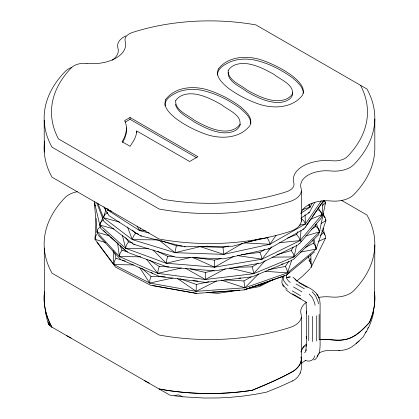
<?xml version="1.0" encoding="UTF-8"?>
<svg xmlns="http://www.w3.org/2000/svg" width="419" height="419" viewBox="0 0 419 419"><rect width="100%" height="100%" fill="white"/><g stroke="black" fill="none" stroke-linecap="round" stroke-linejoin="round"><path stroke-width="0.63" d="M301.329 221.201L301.34 191.101M45.32 312.679C47.378 317.204 46.519 325.107 52.003 327.166L159.12 389.01L165.4 390.089A165.337 95.459 0 0 0 252.097 390.319C265.955 384.652 279.745 378.697 292.886 371.491C297.694 368.395 302.487 363.095 301.051 356.941C302.738 366.353 301.895 376.246 292.535 380.976M374.623 302.701L374.811 244.974M214.25 270.485L205.326 272.455L205.326 279.504L253.595 273.717L294.049 256.899L319.514 231.89L325.479 202.974L324.536 200.361M306.478 336.342L306.184 346.262L306.231 345.361C305.582 347.634 306.959 351.242 304.66 352.803M126.449 127.821L126.198 133.781L124.705 138.5L122.678 142.408M322.944 215.424L325.395 217.838L325.914 220.572L316.115 249.116L287.413 272.879L244.911 287.785L196.134 291.341L149.724 283.071L149.855 280.075L150.992 276.357L141.847 268.364M96.124 218.367L95.045 239.286L113.916 264.572L149.724 283.071L172.602 278.022M180.008 278.787L196.317 284.438L196.134 291.341L216.654 280.95M323.086 200.931L322.117 214.507L321.488 217.791L299.569 243.717M133.441 264.923L113.916 264.572L114.157 261.634L116 258.287L114.717 252.788M249.31 287.801L260.498 285.161L260.587 284.098M225.343 268.757L205.326 279.504L157.785 273.377L158.083 270.213L159.236 266.515L149.52 260.084M94.317 201.57L99.78 225.013L125.569 248.263L166.228 263.247L214.549 267.17L261.964 259.199L300.067 240.59L301.041 230.508M283.349 276.074L282.359 277.577L281.877 282.385A14.167 10.485 -20.9 0 0 282.202 283.495L285.088 287.554L287.204 289.251M283.611 276.2L283.291 279.478A11.758 8.699 -21.3 0 0 283.569 280.4L286.098 283.941L288.047 285.501M190.807 257.423L166.228 263.247L166.626 259.953L167.71 256.334L174.121 256.538M321.305 200.801L305.42 223.992L269.93 244.256L223.715 254.37L174.969 252.673L176.341 245.801L182.16 246M301.381 359.423C301.146 364.174 297.731 367.961 294.096 370.668C280.74 378.477 266.343 384.354 252.097 390.319M305.886 350.86L306.085 349.577M136.756 130.979L136.117 134.97L134.551 139.181L130.12 146.357L122.102 141.727C126.004 135.515 128.193 127.496 124.637 120.63L130.026 117.514L197.909 156.706L189.613 161.493L136.756 130.979L136.756 132.776M181.348 267.945L157.785 273.377L119.415 256.575L119.97 253.521L122.008 250.216L120.059 245.581M228.177 72.272C227.554 82.098 240.642 86.55 246.917 91.74C256.507 97.15 266.783 102.346 278.043 102.535C283.804 102.529 293.132 99.706 292.671 92.678M240.391 124.15C237.903 132.996 225.783 133.86 218.257 132.105C209.751 130.304 201.937 126.281 194.416 122.049C187.607 117.105 177.787 113.036 175.341 104.252M272.015 257.182L294.049 256.899L296.673 245.036M149.106 232.98L139.611 230.612L107.673 210.097L107.955 208.83M301.051 351.997L301.413 350.368L303.005 347.555A25.585 16.268 5.6 0 1 306.619 344.093M140.784 256.826L119.415 256.575L97.004 232.215L97.711 229.319L100.256 226.569M373.669 312.548L371.569 320.294L369.197 326.275L367.746 328.297M148.363 248.483L125.569 248.263L126.391 245.12L128.533 241.889L125.679 237.578M109.438 235.86L97.004 232.215L94.532 204.76L94.961 203.131M301.093 351.918L301.827 349.446L304.346 346.005M207.897 246.168L200.261 246.623L174.969 252.673L132.325 239.616L133.347 236.41L135.51 233.299L138.579 234.169M158.822 239.914L132.325 239.616L103.346 217.65L105.761 210.369M265.316 271.318L287.413 272.879L291.797 260.037M145.456 230.712L139.611 230.612L140.569 227.926M314.622 355.867C314.088 360.618 308.861 362.409 304.974 360.167M317.953 354.699L316.89 357.491L315.517 359.135L313.873 359.989M102.781 217.775L99.78 225.013L100.644 228.282L126.239 251.358M287.591 238.06L296.563 234.525L297.862 231.634M368.458 327.307L366.536 331.544M300.193 373.203L300.344 372.873M97.004 232.215L97.554 231.063M119.504 222.122L103.346 217.65L104.766 214.753L107.254 212.674M321.85 230.534L325.422 235.384L325.505 238.154L310.877 267.778C312.181 265.232 310.736 262.205 308.882 260.351M300.805 213.334L310.05 207.169L312.207 203.131M301.219 217.969L309.306 212.569L314.81 202.277M366.311 331.309L363.299 336.776L359.135 340.877C354.657 345.067 349.713 349.31 343.386 350.09C335.195 351.929 326.15 348.252 318.707 353.337M276.896 254.71L291.305 250.557L293.185 247.179M111.365 211.118L107.673 210.097L108.238 209.133M268.359 269.705L285.407 266.421L288.88 261.178M96.784 202.838L103.697 221.075L105.347 222.751L133.802 244.314L175.697 257.146L223.615 258.811L269.061 248.865L303.979 228.926L305.435 226.805M306.525 225.213L310.893 218.838M311.982 217.246L316.345 210.872M317.44 209.28L321.802 202.906M305.336 227.37L323.787 200.434M243.968 242.858L269.93 244.256L276.048 235.352M97.554 233.561L95.338 236.416L95.045 239.286L105.488 242.549M237.51 255.59L261.964 259.199L271.622 246.843M182.286 396.746L173.796 395.683L178.515 394.855L181.809 396.4M317.314 356.265C320.174 353.531 319.739 349.226 320.1 345.617L320.095 303.581L319.749 300.418A12.366 7.139 60 0 0 319.571 299.601C316.843 288.534 303.749 286.544 296.008 280.227L296.945 280.903L294.96 279.007L295.5 279.897M279.567 242.711L300.067 240.59L322.117 214.507L320.802 211.757L317.77 209.437L316.769 210.28M299.313 243.408L298.045 244.906L260.833 263.08L214.554 270.863L167.417 267.039L127.769 252.427L122.453 247.629M300.58 241.91L301.423 240.909M229.533 267.982L253.595 273.717L265.133 260.628M374.549 292.651A165.337 95.459 0 0 1 369.223 322.709C362.477 329.963 354.83 337.971 344.612 339.626C336.316 341.406 327.972 338.437 319.66 339.641M369.223 322.709C361.974 330.497 353.557 339.128 342.307 339.956C334.786 341.014 327.318 338.604 319.807 339.61M282.359 277.577L283.239 276.681M221.363 280.112L244.911 287.785L258.664 273.832M292.509 259.565L291.577 260.477L252.353 276.781L205.577 282.39L159.534 276.456L122.379 260.189M293.206 259.696L318.403 234.944L319.514 231.89L318.618 229.046L315.957 226.339L315.47 224.521M310.259 268.579L302.848 275.87L296.752 281.086M320.137 235.766L323.384 232.639M289.367 272.34L286.549 275.005L286.297 277.588A8.26 6.112 -21.5 0 0 286.491 278.237L288.502 281.018L290.21 282.375M103.205 219.917L100.869 222.112L99.78 225.013L113.989 229.02M356.03 343.617L359.031 340.977M314.569 251.85L286.297 275.257L244.439 289.938M322.489 205.425L325.479 202.974L324.584 201.267M366.122 332.052L365.578 332.44M306.598 302.219C302.659 304.597 299.595 309.463 301.051 314.135A22.045 12.727 0 0 1 290.084 327.433A165.337 95.459 0 0 1 159.115 335.011L52.003 273.167A165.337 95.459 0 0 1 65.118 197.553A22.045 12.727 0 0 1 77.311 191.703M311.652 229.209L315.957 226.339M301.219 363.304L305.53 360.57M248.352 241.753L267.217 237.751L268.27 237.06M241.339 254.621L259.89 252.432L264.74 249.368M321.012 223.605L325.914 220.572L325.453 219.362M234.074 267.353L252.112 266.845L258.188 263.2M292.771 380.834L279.656 386.816L266.29 392.221L254.401 394.468L242.454 396.154L230.445 397.312L218.336 397.95L204.514 398.045L182.176 396.767M198.973 246.576L200.261 246.623L223.715 254.37L242.758 243.151M125.176 122.118L130.026 119.315L196.778 157.853M224.647 279.813L243.931 280.966L251.264 276.807M192.661 257.392L214.549 267.17L233.875 256.266M305.446 247.393L313.391 243.25L313.019 240.087M318.529 241.375L325.505 238.154M260.498 285.161L274.288 279.185L259.052 286.696L246.367 288.963M310.149 219.472L322.117 214.507L318.361 207.866M284.627 275.608L243.701 289.969L196.747 293.389L152.736 285.543M281.097 264.42L282.94 263.802M302.612 209.49L310.05 207.169L309.489 204.079M305.718 235.955L319.514 231.89L316.486 223.961M308.243 212.873L309.306 212.569M261.99 238.238L232.671 246.22L184.308 246.76L140.438 235.834L108.83 215.528L107.301 212.648M184.308 246.76L185.182 246.555M206.818 292.493L217.807 293.347L239.364 290.147M201.492 246.964L200.261 246.623L223.002 247.425L228.716 246.131M194.605 257.465L214.245 260.11L221.148 258.554M196.317 284.438L208.851 281.772M299.156 225.26L305.42 223.992L305.084 214.853M300.386 252.118L316.115 249.116L315.638 246.262L313.391 243.25M212.391 291.917L218.121 291.996L239.385 290.215M133.802 244.314L134.892 244.209M302.89 229.015L303.979 228.926M198.009 281.139L192.902 280.526M238.919 278.148L240.857 278.017M339.594 350.583L338.84 350.635M159.236 266.515L168.967 266.851M150.992 276.357L165.343 276.917M86.937 63.405L81.391 63.452A14.691 8.485 0 0 0 71.539 67.627A157.989 91.216 0 0 0 58.471 138.909L163.038 199.276A157.989 91.216 0 0 0 286.496 191.734A14.691 8.485 0 0 0 293.813 182.857A33.075 19.096 0 0 1 332.005 160.77L335.808 160.88A14.696 8.485 0 0 0 347.424 156.559A157.989 91.216 0 0 0 360.487 85.282M140.438 235.834L141.596 235.913M200.261 246.623L201.544 246.733M49.531 325.741L48.227 322.572L49.73 325.757M200.177 246.529L201.439 246.691M173.56 395.787L169.92 395.148L159.12 389.01M196.417 293.441L150.74 285.302L115.508 267.102L96.946 242.229M268.034 248.65L269.061 248.865M190.2 268.857L205.326 272.455M236.871 290.105L238.118 290.44M128.533 241.889L132.902 243.146M122.008 250.216L127.517 251.835M116 258.287L125.166 261.084M161.236 240.726L176.341 245.801M157.366 251.306L167.71 256.334M305.247 301.659L290.671 293.321L285.837 289.749M185.591 268.317L205.326 279.504M151.175 272.481L152.825 273.418M341.454 200.287L366.96 215.015A165.337 95.459 0 0 1 353.84 290.624A22.045 12.727 0 0 1 330.806 296.961A25.721 14.848 0 0 0 318.519 297.453M298.936 282.616L307.274 287.429M296.06 283.988L304.398 288.801M293.562 287.01L301.9 291.823M292.216 290.859L300.554 295.673M292.588 293.918L300.931 298.731M177.389 278.426L196.134 291.341M144.529 380.588L148.206 382.709A7.348 4.242 -60 0 0 149.154 383.024M66.59 335.588L70.266 337.709A7.348 4.242 -60 0 0 71.214 338.028M306.299 302.57L305.498 301.722M292.981 277.278L294.866 278.787M159.325 240.312L174.969 252.673M94.532 204.76L95.967 206.012M103.603 230.639L106.017 232.817M107.955 234.561L108.919 235.431M110.37 236.74L115.204 241.093M116.168 241.967L118.587 244.146M120.52 245.89L121.489 246.76M312.087 291.797L315.565 295.762L317.974 301.371A14.01 8.092 60 0 1 318.178 302.288L318.419 303.89M309.154 293.949L312.412 297.663L314.653 302.89A13.157 7.6 60 0 1 314.847 303.759L315.078 305.289M301.161 218.372L303.969 221.028L305.42 223.992M152.987 249.897L166.228 263.247M132.299 230.052L135.51 233.299M98.392 235.321L120.531 259.392M296.563 234.525L299.004 237.547L300.067 240.59M146.655 259.371L157.785 273.377M316.68 294.122L317.214 294.835M308.52 204.828L310.05 207.169M139.773 267.741L149.724 283.071M49.123 324.186L48.442 323.122L49.096 324.144M291.305 250.557L293.358 253.862L294.049 256.899M137.076 226.176L139.611 230.612M317.487 295.191L318.068 296.233M267.217 237.751L268.998 240.993L269.93 244.256M106.766 208.384L107.673 210.097M104.551 207.463L105.771 209.767M103.902 206.813L107.536 213.664M52.003 327.166L50.128 323.536A165.337 95.459 0 0 1 44.519 291.603M285.407 266.421L287.057 269.925L287.413 272.879M283.454 286.785L282.94 285.669A14.236 10.533 -21.6 0 1 282.652 284.716M259.89 252.432L261.325 255.946L261.964 259.199M127.491 227.014L132.325 239.616M323.149 213.313L324.762 217.545M98.03 203.624L103.346 217.65M308.279 256.501L311.186 264.211L310.788 254.673M252.112 266.845L253.207 270.548L253.595 273.717M318.592 297.595L318.765 298.223M323.07 228.14L324.741 235.028M122.484 235.557L125.569 248.263M314.004 239.548L316.115 249.116M243.931 280.966L244.911 287.785M117.592 243.161L119.415 256.575M223.002 247.425L223.715 254.37M217.487 75.043C217.325 68.197 224.757 64.521 230.073 61.902C237.227 58.964 245.141 58.55 252.73 59.687C267.291 62.499 280.845 69.365 292.781 78.049C297.312 82.129 303.246 86.712 303.382 93.374M165.039 105.981C164.29 98.837 172.115 94.867 177.572 92.211C184.727 89.278 192.64 88.859 200.23 89.996C214.79 92.809 228.345 99.68 240.281 108.359C244.811 112.439 250.745 117.021 250.881 123.689M306.1 302.712L306.478 313.532M113.167 250.578L113.916 264.572M214.245 260.11L214.549 267.17M310.683 258.717L310.715 260.016M44.189 120.353L44.288 152.102M301.329 317.199L301.34 360.172M44.288 248.1L44.335 293.515M374.811 118.975L374.811 148.975A165.337 95.459 0 0 1 353.84 194.626A22.045 12.727 0 0 1 330.806 200.963C322.96 200.235 314.748 201.356 307.839 205.305A25.721 14.848 0 0 0 300.962 213.371M319.131 314.407L319.131 339.605M316.722 315.795L316.722 340.998M312.584 316.355L312.584 341.558M308.74 315.465L308.74 340.668M306.478 311.139L306.478 338.735M130.026 117.514L130.026 119.315M252.07 390.267A165.337 95.453 0 0 1 159.147 388.958M51.783 327.202A165.337 95.579 -0.3 0 1 44.534 291.954M44.597 141.009A165.337 95.459 0 0 0 51.998 177.169L159.12 239.013A165.337 95.459 0 0 0 290.084 231.435A22.045 12.727 0 0 0 301.051 218.137M71.408 67.469A22.045 12.727 0 0 0 65.123 71.555A165.337 95.459 0 0 0 51.998 147.169L159.12 209.013A165.337 95.459 0 0 0 290.084 201.439A22.045 12.727 0 0 0 301.051 188.141A25.721 14.848 0 0 1 330.806 170.962A22.045 12.727 0 0 0 353.84 164.63A165.337 95.459 0 0 0 366.96 89.017L255.92 24.91A157.989 91.216 0 0 0 132.462 32.452A14.696 8.485 0 0 0 124.977 39.161L125.15 41.329A33.075 19.096 0 0 1 86.937 63.405M125.826 35.934A22.045 12.727 0 0 0 117.907 48.044A25.721 14.848 0 0 1 112.261 60.147M374.434 291.928A165.332 95.364 0.2 0 1 369.343 322.73M175.676 100.785C175.053 110.611 188.141 115.063 194.416 120.248C201.937 124.48 209.751 128.507 218.257 130.304C225.715 131.975 235.504 131.236 240.003 124.181C241.255 114.481 227.302 109.71 221.421 104.656C213.884 100.419 206.069 96.344 197.548 94.526C190.058 92.871 180.118 93.615 175.676 100.785M228.177 70.471C227.554 80.296 240.642 84.753 246.917 89.938C254.438 94.17 262.252 98.193 270.758 99.994C278.216 101.665 288 100.927 292.504 93.866C293.756 84.172 279.803 79.395 273.921 74.346C266.384 70.109 258.57 66.034 250.049 64.217C242.554 62.562 232.618 63.306 228.177 70.471M165.856 99.282C162.315 107.018 170.292 113.738 175.493 118.231C185.046 125.375 195.83 130.807 207.101 134.661C221.421 139.297 240.129 138.38 249.944 125.538C253.532 117.786 245.503 111.051 240.281 106.562C230.743 99.455 219.985 94.045 208.751 90.2C194.432 85.565 175.676 86.424 165.856 99.282M218.357 68.973C214.816 76.708 222.793 83.428 227.994 87.922C237.547 95.066 248.331 100.497 259.602 104.352C273.921 108.987 292.63 108.071 302.445 95.228C306.032 87.477 298.003 80.741 292.781 76.248C283.244 69.14 272.486 63.735 261.252 59.891C246.932 55.256 228.177 56.109 218.357 68.973M290.147 276.896L286.287 277.546L290.147 276.891"/></g></svg>
